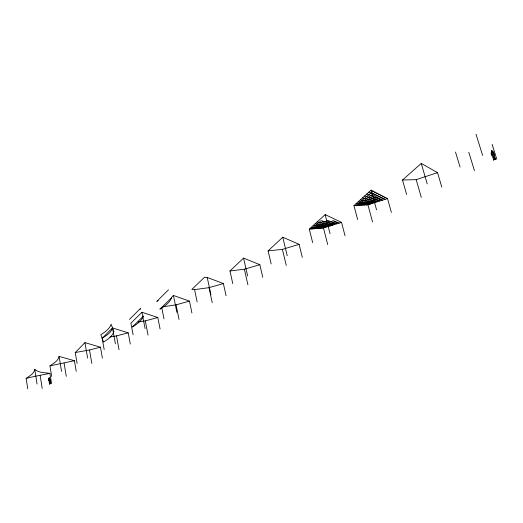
<?xml version="1.0" encoding="UTF-8"?>
<svg xmlns="http://www.w3.org/2000/svg" width="523" height="523" viewBox="0 0 523 523"><rect width="100%" height="100%" fill="white"/><g stroke="black" fill="none" stroke-linecap="round" stroke-linejoin="round"><path stroke-width="0.78" d="M49.561 383.98C50.234 384.967 48.279 380.803 49.77 380.731A0.915 0.654 -84.5 0 1 49.665 380.476C48.744 374.409 50.908 385.359 49.685 378.842M49.901 379.868L49.822 379.352M494.143 159.574C493.019 161.411 494.653 157.508 493.32 156.076C493.987 157.547 496.222 160.404 494.902 159.221M493.431 159.848C493.503 157.39 491.574 155.704 491.051 153.54A1.687 1.491 -44.7 0 1 491.117 153.082L492.535 152.213L492.032 150.755M491.424 151.036L491.842 150.774M49.129 377.822L49.155 378.972L49.306 377.841M49.875 380.711L49.947 380.103M495.608 159.044L494.993 159.214M48.972 378.94L48.724 379.28A1.053 0.752 -84.5 0 0 48.672 379.58L49.214 381.136L49.012 379.6A1.935 1.386 -84.4 0 1 48.933 379.149L49.051 378.874M491.607 152.5L491.548 152.827A3.105 2.746 -44.4 0 0 491.764 153.481L492.653 155.423L493.437 154.913A1.471 1.301 -44.4 0 1 493.241 154.592C491.79 145.335 496.039 160.613 493.451 152.873M51.574 383.732L49.907 373.396C44.834 372.435 38.839 373.069 34.76 369.369C34.093 373.867 29.432 375.972 26.15 378.417L27.745 388.772M50.626 383.692C50.326 384.503 50.594 381.672 50.038 380.737M494.058 154.88L495.458 158.946M76.221 371.31L74.423 360.7L59.079 356.405C58.243 361.092 53.418 363.308 49.947 365.871L51.666 376.501M49.443 378.234L49.227 377.907L48.985 378.345M493.98 159.62L493.372 160.071M49.646 381.339L49.901 383.856M492.607 155.377L492.221 155.658M491.548 151.01L491.777 152.441M492.405 151.781L492.019 152.01M493.719 154.886L493.156 153.899L493.097 152.147M492.509 151.258L491.882 150.938L491.548 151.605M77.097 363.459L75.24 352.535L84.942 342.624L100.475 347.207L102.41 358.111M104.182 349.573L102.168 338.342L112.504 327.934L128.213 332.844L130.312 344.049M129.469 319.416L140.465 308.452A23.653 10.512 -20.5 0 1 140.125 309.348M160.084 329.045L157.815 317.513L141.936 312.251L130.907 323.188L133.084 334.746M168.498 289.827L156.763 301.418A24.47 11.068 -21.4 0 0 158.221 300.548M171.943 296.92L173.44 295.462L189.463 301.124L191.928 312.996M232.774 283.616L229.963 270.973L243.568 258.094L259.839 264.677L262.768 277.295M271.162 263.925L268.09 250.87L282.76 237.207L299.104 244.339L302.307 257.368M312.662 242.639L309.289 229.152L325.156 214.613L341.539 222.367L345.049 235.827M357.654 219.568L353.94 205.611L371.16 190.104L387.523 198.55L391.387 212.469M406.606 194.458L402.507 180.01L421.25 163.405L437.535 172.655L441.798 187.064M311.087 229.002L321.122 220.673L334.694 224.498M355.718 205.506L373.232 191.17M312.878 228.858L323.083 221.222M357.484 205.408L375.298 192.242M493.79 153.958L493.64 153.54M102.168 338.342C106.071 335.498 111.268 333.033 112.504 327.934L115.406 343.814M314.663 228.708L327.137 220.373L336.962 223.792M49.182 380.973L48.829 379.691M359.242 205.31L377.351 193.301M316.441 228.564L329.117 221.059M360.994 205.206L379.404 194.36M362.74 205.108L381.444 195.412M318.213 228.414L333.262 220.621L339.244 223.079M364.472 205.009L383.477 196.465M319.978 228.27L335.269 221.445M26.15 378.417C34.008 376.364 41.984 374.952 49.907 373.396M366.198 204.911L385.503 197.511M321.73 228.126L337.257 222.262M402.507 180.01L416.184 179.651L437.535 172.655M353.94 205.611L367.917 204.813L387.523 198.55M309.289 229.152L323.476 227.982L341.539 222.367M268.09 250.87L282.413 249.386L299.104 244.339M229.963 270.973L244.365 269.227L259.839 264.677M223.386 283.558L207.226 277.458L204.506 277.236L191.849 289.441L194.569 289.631L209.01 287.657L223.386 283.558L226.073 295.789M163.464 306.72L176.068 304.831L189.463 301.124M138.157 322.024L145.302 320.874L157.815 317.513M109.98 337.002L116.498 335.884L128.213 332.844M75.24 352.535L89.485 349.972L100.475 347.207M49.947 365.871L74.423 360.7M492.3 155.71L492.653 155.423M50.483 383.549L49.672 381.378M311.244 227.355L325.698 227.289M356.065 203.695L370.336 204.042M313.212 225.557L327.934 226.596M358.196 201.78L372.755 203.27M315.186 223.752L330.176 225.897M49.822 383.875L49.515 384.104M360.334 199.851L375.194 202.493M317.16 221.935L332.432 225.197M362.485 197.916L377.639 201.708M364.642 195.975L380.09 200.924M366.806 194.02L382.561 200.139M368.976 192.065L385.039 199.348M492.163 154.403L491.247 152.808M49.162 380.254L48.789 379.11M492.378 155.416L491.398 153.664M492.123 144.387L496.85 159.319M476.008 134.228L482.637 155.468M468.778 152.232L474.439 170.616M455.513 152.062L460.063 167.046M421.25 163.405L427.219 183.887M416.184 179.651L421.296 197.4M371.16 190.104L376.553 209.873M367.917 204.813L372.566 221.961M325.156 214.613L330.052 233.722M323.476 227.982L327.705 244.568M282.76 237.207L287.219 255.695M282.413 249.386L286.277 265.449M243.568 258.094L247.641 275.994M244.365 269.227L247.902 284.787M207.226 277.458L210.952 294.809M209.01 287.657L212.253 302.752M194.569 289.631L197.145 301.889M176.068 304.831L179.049 319.488M173.44 295.462L176.859 312.296M161.79 307.786L164 318.886M145.302 320.874L148.048 335.112M141.936 312.251L145.087 328.588M116.498 335.884L119.041 349.73M89.485 349.972L91.839 363.439M84.942 342.624L87.622 358.059M64.094 363.204L66.271 376.325M59.079 356.405L61.557 371.428M40.186 375.671L42.206 388.452M34.76 369.369L37.055 384M143.42 316.069L132.345 326.986A23.751 10.375 -20.6 0 0 143.42 316.069M171.681 297.652L159.855 309.191A24.574 10.924 -21.5 0 0 171.681 297.652M113.883 331.654L111.138 324.227A22.96 10.061 -19.7 0 1 100.834 334.655L103.508 342.035A23.051 9.937 -19.7 0 0 113.883 331.654"/></g></svg>
